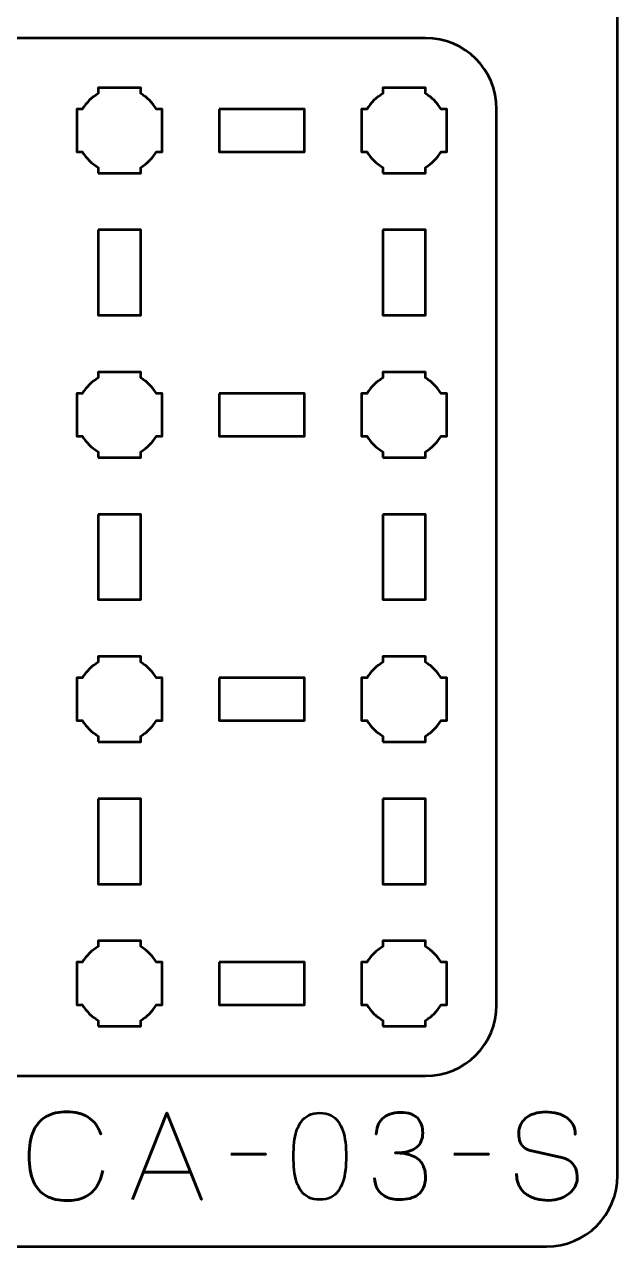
# Model space of a CAD drawing. Header units: centimetres. Extents: x -21 to 0, y -29.7 to 0.
# Drawn here: x -4.17 to 0, y -29.7 to -21.1 of the extents above; entities that cross this region are included whole.
import ezdxf

# ---------------------------------------------------------------- set-up
doc = ezdxf.new("R2010")
doc.units = ezdxf.units.CM
doc.header["$MEASUREMENT"] = 0
doc.layers.add('Layer 1', color=7, linetype='Continuous')

msp = doc.modelspace()

# ---------------------------------------------------------------- linework, layer by layer
at = {"layer": 'Layer 1', "color": 22, "lineweight": 53}
msp.add_open_spline([(-21.00003, -29.19995), (-21.00003, -29.19995), (-21.00003, -0.49992), (-21.00003, -0.49992), (-21.00003, -0.49992), (-21.00003, -0.22295), (-20.77694, 0.00004), (-20.49994, 0.00004), (-20.49994, 0.00004), (-20.49994, 0.00004), (-0.50008, 0.00004), (-0.50008, 0.00004), (-0.50008, 0.00004), (-0.22294, 0.00004), (0.00002, -0.22295), (0.00002, -0.49992), (0.00002, -0.49992), (0.00002, -0.49992), (0.00002, -29.19995), (0.00002, -29.19995), (0.00002, -29.19995), (0.00002, -29.47695), (-0.22294, -29.70004), (-0.50008, -29.70004), (-0.50008, -29.70004), (-0.50008, -29.70004), (-20.49994, -29.70004), (-20.49994, -29.70004), (-20.49994, -29.70004), (-20.77694, -29.70004), (-21.00003, -29.47695), (-21.00003, -29.19995)], degree=3, knots=[0, 0, 0, 0, 0.125, 0.125, 0.125, 0.125, 0.25, 0.25, 0.25, 0.25, 0.375, 0.375, 0.375, 0.375, 0.5, 0.5, 0.5, 0.5, 0.625, 0.625, 0.625, 0.625, 0.75, 0.75, 0.75, 0.75, 0.875, 0.875, 0.875, 0.875, 1, 1, 1, 1], dxfattribs=at)
at = {"layer": 'Layer 1', "color": 114, "lineweight": 53}
msp.add_open_spline([(-9.64995, -21.19999), (-9.64995, -21.19999), (-1.35005, -21.19999), (-1.35005, -21.19999), (-1.35005, -21.19999), (-1.07305, -21.19999), (-0.84995, -21.42308), (-0.84995, -21.70008), (-0.84995, -21.70008), (-0.84995, -21.70008), (-0.84995, -28.00005), (-0.84995, -28.00005), (-0.84995, -28.00005), (-0.84995, -28.27702), (-1.07305, -28.50001), (-1.35005, -28.50001), (-1.35005, -28.50001), (-1.35005, -28.50001), (-9.64995, -28.50001), (-9.64995, -28.50001), (-9.64995, -28.50001), (-9.92695, -28.50001), (-10.15005, -28.27702), (-10.15005, -28.00005), (-10.15005, -28.00005), (-10.15005, -28.00005), (-10.15005, -21.70008), (-10.15005, -21.70008), (-10.15005, -21.70008), (-10.15005, -21.42308), (-9.92695, -21.19999), (-9.64995, -21.19999)], degree=3, knots=[0, 0, 0, 0, 0.125, 0.125, 0.125, 0.125, 0.25, 0.25, 0.25, 0.25, 0.375, 0.375, 0.375, 0.375, 0.5, 0.5, 0.5, 0.5, 0.625, 0.625, 0.625, 0.625, 0.75, 0.75, 0.75, 0.75, 0.875, 0.875, 0.875, 0.875, 1, 1, 1, 1], dxfattribs=at)
at = {"layer": 'Layer 1', "lineweight": 53}
for points, knots in [([(-3.64999, -22.15002), (-3.64999, -22.15002), (-3.64999, -22.10991), (-3.64999, -22.10991), (-3.64999, -22.10991), (-3.6956, -22.08359), (-3.73349, -22.04556), (-3.75981, -22.00009), (-3.75981, -22.00009), (-3.75981, -22.00009), (-3.80006, -22.00009), (-3.80006, -22.00009), (-3.80006, -22.00009), (-3.80006, -22.00009), (-3.80006, -21.85002), (-3.80006, -21.85002), (-3.80006, -21.85002), (-3.80006, -21.85002), (-3.80006, -21.70008), (-3.80006, -21.70008), (-3.80006, -21.70008), (-3.80006, -21.70008), (-3.75981, -21.70008), (-3.75981, -21.70008), (-3.75981, -21.70008), (-3.73349, -21.65447), (-3.6956, -21.61655), (-3.64999, -21.59023), (-3.64999, -21.59023), (-3.64999, -21.59023), (-3.64999, -21.55001), (-3.64999, -21.55001), (-3.64999, -21.55001), (-3.64999, -21.55001), (-3.50006, -21.55001), (-3.50006, -21.55001), (-3.50006, -21.55001), (-3.50006, -21.55001), (-3.34998, -21.55001), (-3.34998, -21.55001), (-3.34998, -21.55001), (-3.34998, -21.55001), (-3.34998, -21.59023), (-3.34998, -21.59023), (-3.34998, -21.59023), (-3.30451, -21.61655), (-3.26648, -21.65447), (-3.24016, -21.70008), (-3.24016, -21.70008), (-3.24016, -21.70008), (-3.20005, -21.70008), (-3.20005, -21.70008), (-3.20005, -21.70008), (-3.20005, -21.70008), (-3.20005, -21.85002), (-3.20005, -21.85002), (-3.20005, -21.85002), (-3.20005, -21.85002), (-3.20005, -22.00009), (-3.20005, -22.00009), (-3.20005, -22.00009), (-3.20005, -22.00009), (-3.24016, -22.00009), (-3.24016, -22.00009), (-3.24016, -22.00009), (-3.26648, -22.04556), (-3.30451, -22.08359), (-3.34998, -22.10991), (-3.34998, -22.10991), (-3.34998, -22.10991), (-3.34998, -22.15002), (-3.34998, -22.15002), (-3.34998, -22.15002), (-3.34998, -22.15002), (-3.50006, -22.15002), (-3.50006, -22.15002), (-3.50006, -22.15002), (-3.50006, -22.15002), (-3.64999, -22.15002), (-3.64999, -22.15002)], [0, 0, 0, 0, 0.05, 0.05, 0.05, 0.05, 0.1, 0.1, 0.1, 0.1, 0.15, 0.15, 0.15, 0.15, 0.2, 0.2, 0.2, 0.2, 0.25, 0.25, 0.25, 0.25, 0.3, 0.3, 0.3, 0.3, 0.35, 0.35, 0.35, 0.35, 0.4, 0.4, 0.4, 0.4, 0.45, 0.45, 0.45, 0.45, 0.5, 0.5, 0.5, 0.5, 0.55, 0.55, 0.55, 0.55, 0.6, 0.6, 0.6, 0.6, 0.65, 0.65, 0.65, 0.65, 0.7, 0.7, 0.7, 0.7, 0.75, 0.75, 0.75, 0.75, 0.8, 0.8, 0.8, 0.8, 0.85, 0.85, 0.85, 0.85, 0.9, 0.9, 0.9, 0.9, 0.95, 0.95, 0.95, 0.95, 1, 1, 1, 1]), ([(-1.65005, -22.15002), (-1.65005, -22.15002), (-1.65005, -22.10991), (-1.65005, -22.10991), (-1.65005, -22.10991), (-1.69553, -22.08359), (-1.73356, -22.04556), (-1.75987, -22.00009), (-1.75987, -22.00009), (-1.75987, -22.00009), (-1.79998, -22.00009), (-1.79998, -22.00009), (-1.79998, -22.00009), (-1.79998, -22.00009), (-1.79998, -21.85002), (-1.79998, -21.85002), (-1.79998, -21.85002), (-1.79998, -21.85002), (-1.79998, -21.70008), (-1.79998, -21.70008), (-1.79998, -21.70008), (-1.79998, -21.70008), (-1.75987, -21.70008), (-1.75987, -21.70008), (-1.75987, -21.70008), (-1.73356, -21.65447), (-1.69553, -21.61655), (-1.65005, -21.59023), (-1.65005, -21.59023), (-1.65005, -21.59023), (-1.65005, -21.55001), (-1.65005, -21.55001), (-1.65005, -21.55001), (-1.65005, -21.55001), (-1.49998, -21.55001), (-1.49998, -21.55001), (-1.49998, -21.55001), (-1.49998, -21.55001), (-1.35005, -21.55001), (-1.35005, -21.55001), (-1.35005, -21.55001), (-1.35005, -21.55001), (-1.35005, -21.59023), (-1.35005, -21.59023), (-1.35005, -21.59023), (-1.30444, -21.61655), (-1.26655, -21.65447), (-1.24023, -21.70008), (-1.24023, -21.70008), (-1.24023, -21.70008), (-1.19998, -21.70008), (-1.19998, -21.70008), (-1.19998, -21.70008), (-1.19998, -21.70008), (-1.19998, -21.85002), (-1.19998, -21.85002), (-1.19998, -21.85002), (-1.19998, -21.85002), (-1.19998, -22.00009), (-1.19998, -22.00009), (-1.19998, -22.00009), (-1.19998, -22.00009), (-1.24023, -22.00009), (-1.24023, -22.00009), (-1.24023, -22.00009), (-1.26655, -22.04556), (-1.30444, -22.08359), (-1.35005, -22.10991), (-1.35005, -22.10991), (-1.35005, -22.10991), (-1.35005, -22.15002), (-1.35005, -22.15002), (-1.35005, -22.15002), (-1.35005, -22.15002), (-1.49998, -22.15002), (-1.49998, -22.15002), (-1.49998, -22.15002), (-1.49998, -22.15002), (-1.65005, -22.15002), (-1.65005, -22.15002)], [0, 0, 0, 0, 0.05, 0.05, 0.05, 0.05, 0.1, 0.1, 0.1, 0.1, 0.15, 0.15, 0.15, 0.15, 0.2, 0.2, 0.2, 0.2, 0.25, 0.25, 0.25, 0.25, 0.3, 0.3, 0.3, 0.3, 0.35, 0.35, 0.35, 0.35, 0.4, 0.4, 0.4, 0.4, 0.45, 0.45, 0.45, 0.45, 0.5, 0.5, 0.5, 0.5, 0.55, 0.55, 0.55, 0.55, 0.6, 0.6, 0.6, 0.6, 0.65, 0.65, 0.65, 0.65, 0.7, 0.7, 0.7, 0.7, 0.75, 0.75, 0.75, 0.75, 0.8, 0.8, 0.8, 0.8, 0.85, 0.85, 0.85, 0.85, 0.9, 0.9, 0.9, 0.9, 0.95, 0.95, 0.95, 0.95, 1, 1, 1, 1]), ([(-2.8, -21.70008), (-2.8, -21.70008), (-2.2, -21.70008), (-2.2, -21.70008), (-2.2, -21.70008), (-2.2, -21.70008), (-2.2, -22.00009), (-2.2, -22.00009), (-2.2, -22.00009), (-2.2, -22.00009), (-2.8, -22.00009), (-2.8, -22.00009), (-2.8, -22.00009), (-2.8, -22.00009), (-2.8, -21.70008), (-2.8, -21.70008)], [0, 0, 0, 0, 0.25, 0.25, 0.25, 0.25, 0.5, 0.5, 0.5, 0.5, 0.75, 0.75, 0.75, 0.75, 1, 1, 1, 1]), ([(-3.64999, -22.55003), (-3.64999, -22.55003), (-3.34998, -22.55003), (-3.34998, -22.55003), (-3.34998, -22.55003), (-3.34998, -22.55003), (-3.34998, -23.15004), (-3.34998, -23.15004), (-3.34998, -23.15004), (-3.34998, -23.15004), (-3.64999, -23.15004), (-3.64999, -23.15004), (-3.64999, -23.15004), (-3.64999, -23.15004), (-3.64999, -22.55003), (-3.64999, -22.55003)], [0, 0, 0, 0, 0.25, 0.25, 0.25, 0.25, 0.5, 0.5, 0.5, 0.5, 0.75, 0.75, 0.75, 0.75, 1, 1, 1, 1]), ([(-1.65005, -22.55003), (-1.65005, -22.55003), (-1.35005, -22.55003), (-1.35005, -22.55003), (-1.35005, -22.55003), (-1.35005, -22.55003), (-1.35005, -23.15004), (-1.35005, -23.15004), (-1.35005, -23.15004), (-1.35005, -23.15004), (-1.65005, -23.15004), (-1.65005, -23.15004), (-1.65005, -23.15004), (-1.65005, -23.15004), (-1.65005, -22.55003), (-1.65005, -22.55003)], [0, 0, 0, 0, 0.25, 0.25, 0.25, 0.25, 0.5, 0.5, 0.5, 0.5, 0.75, 0.75, 0.75, 0.75, 1, 1, 1, 1]), ([(-3.64999, -24.15009), (-3.64999, -24.15009), (-3.64999, -24.10984), (-3.64999, -24.10984), (-3.64999, -24.10984), (-3.6956, -24.08352), (-3.73349, -24.04549), (-3.75981, -24.00002), (-3.75981, -24.00002), (-3.75981, -24.00002), (-3.80006, -24.00002), (-3.80006, -24.00002), (-3.80006, -24.00002), (-3.80006, -24.00002), (-3.80006, -23.85009), (-3.80006, -23.85009), (-3.80006, -23.85009), (-3.80006, -23.85009), (-3.80006, -23.70002), (-3.80006, -23.70002), (-3.80006, -23.70002), (-3.80006, -23.70002), (-3.75981, -23.70002), (-3.75981, -23.70002), (-3.75981, -23.70002), (-3.73349, -23.65454), (-3.6956, -23.61651), (-3.64999, -23.5902), (-3.64999, -23.5902), (-3.64999, -23.5902), (-3.64999, -23.55009), (-3.64999, -23.55009), (-3.64999, -23.55009), (-3.64999, -23.55009), (-3.50006, -23.55009), (-3.50006, -23.55009), (-3.50006, -23.55009), (-3.50006, -23.55009), (-3.34998, -23.55009), (-3.34998, -23.55009), (-3.34998, -23.55009), (-3.34998, -23.55009), (-3.34998, -23.5902), (-3.34998, -23.5902), (-3.34998, -23.5902), (-3.30451, -23.61651), (-3.26648, -23.65454), (-3.24016, -23.70002), (-3.24016, -23.70002), (-3.24016, -23.70002), (-3.20005, -23.70002), (-3.20005, -23.70002), (-3.20005, -23.70002), (-3.20005, -23.70002), (-3.20005, -23.85009), (-3.20005, -23.85009), (-3.20005, -23.85009), (-3.20005, -23.85009), (-3.20005, -24.00002), (-3.20005, -24.00002), (-3.20005, -24.00002), (-3.20005, -24.00002), (-3.24016, -24.00002), (-3.24016, -24.00002), (-3.24016, -24.00002), (-3.26648, -24.04549), (-3.30451, -24.08352), (-3.34998, -24.10984), (-3.34998, -24.10984), (-3.34998, -24.10984), (-3.34998, -24.15009), (-3.34998, -24.15009), (-3.34998, -24.15009), (-3.34998, -24.15009), (-3.50006, -24.15009), (-3.50006, -24.15009), (-3.50006, -24.15009), (-3.50006, -24.15009), (-3.64999, -24.15009), (-3.64999, -24.15009)], [0, 0, 0, 0, 0.05, 0.05, 0.05, 0.05, 0.1, 0.1, 0.1, 0.1, 0.15, 0.15, 0.15, 0.15, 0.2, 0.2, 0.2, 0.2, 0.25, 0.25, 0.25, 0.25, 0.3, 0.3, 0.3, 0.3, 0.35, 0.35, 0.35, 0.35, 0.4, 0.4, 0.4, 0.4, 0.45, 0.45, 0.45, 0.45, 0.5, 0.5, 0.5, 0.5, 0.55, 0.55, 0.55, 0.55, 0.6, 0.6, 0.6, 0.6, 0.65, 0.65, 0.65, 0.65, 0.7, 0.7, 0.7, 0.7, 0.75, 0.75, 0.75, 0.75, 0.8, 0.8, 0.8, 0.8, 0.85, 0.85, 0.85, 0.85, 0.9, 0.9, 0.9, 0.9, 0.95, 0.95, 0.95, 0.95, 1, 1, 1, 1]), ([(-1.65005, -24.15009), (-1.65005, -24.15009), (-1.65005, -24.10984), (-1.65005, -24.10984), (-1.65005, -24.10984), (-1.69553, -24.08352), (-1.73356, -24.04549), (-1.75987, -24.00002), (-1.75987, -24.00002), (-1.75987, -24.00002), (-1.79998, -24.00002), (-1.79998, -24.00002), (-1.79998, -24.00002), (-1.79998, -24.00002), (-1.79998, -23.85009), (-1.79998, -23.85009), (-1.79998, -23.85009), (-1.79998, -23.85009), (-1.79998, -23.70002), (-1.79998, -23.70002), (-1.79998, -23.70002), (-1.79998, -23.70002), (-1.75987, -23.70002), (-1.75987, -23.70002), (-1.75987, -23.70002), (-1.73356, -23.65454), (-1.69553, -23.61651), (-1.65005, -23.5902), (-1.65005, -23.5902), (-1.65005, -23.5902), (-1.65005, -23.55009), (-1.65005, -23.55009), (-1.65005, -23.55009), (-1.65005, -23.55009), (-1.49998, -23.55009), (-1.49998, -23.55009), (-1.49998, -23.55009), (-1.49998, -23.55009), (-1.35005, -23.55009), (-1.35005, -23.55009), (-1.35005, -23.55009), (-1.35005, -23.55009), (-1.35005, -23.5902), (-1.35005, -23.5902), (-1.35005, -23.5902), (-1.30444, -23.61651), (-1.26655, -23.65454), (-1.24023, -23.70002), (-1.24023, -23.70002), (-1.24023, -23.70002), (-1.19998, -23.70002), (-1.19998, -23.70002), (-1.19998, -23.70002), (-1.19998, -23.70002), (-1.19998, -23.85009), (-1.19998, -23.85009), (-1.19998, -23.85009), (-1.19998, -23.85009), (-1.19998, -24.00002), (-1.19998, -24.00002), (-1.19998, -24.00002), (-1.19998, -24.00002), (-1.24023, -24.00002), (-1.24023, -24.00002), (-1.24023, -24.00002), (-1.26655, -24.04549), (-1.30444, -24.08352), (-1.35005, -24.10984), (-1.35005, -24.10984), (-1.35005, -24.10984), (-1.35005, -24.15009), (-1.35005, -24.15009), (-1.35005, -24.15009), (-1.35005, -24.15009), (-1.49998, -24.15009), (-1.49998, -24.15009), (-1.49998, -24.15009), (-1.49998, -24.15009), (-1.65005, -24.15009), (-1.65005, -24.15009)], [0, 0, 0, 0, 0.05, 0.05, 0.05, 0.05, 0.1, 0.1, 0.1, 0.1, 0.15, 0.15, 0.15, 0.15, 0.2, 0.2, 0.2, 0.2, 0.25, 0.25, 0.25, 0.25, 0.3, 0.3, 0.3, 0.3, 0.35, 0.35, 0.35, 0.35, 0.4, 0.4, 0.4, 0.4, 0.45, 0.45, 0.45, 0.45, 0.5, 0.5, 0.5, 0.5, 0.55, 0.55, 0.55, 0.55, 0.6, 0.6, 0.6, 0.6, 0.65, 0.65, 0.65, 0.65, 0.7, 0.7, 0.7, 0.7, 0.75, 0.75, 0.75, 0.75, 0.8, 0.8, 0.8, 0.8, 0.85, 0.85, 0.85, 0.85, 0.9, 0.9, 0.9, 0.9, 0.95, 0.95, 0.95, 0.95, 1, 1, 1, 1]), ([(-2.8, -23.70002), (-2.8, -23.70002), (-2.2, -23.70002), (-2.2, -23.70002), (-2.2, -23.70002), (-2.2, -23.70002), (-2.2, -24.00002), (-2.2, -24.00002), (-2.2, -24.00002), (-2.2, -24.00002), (-2.8, -24.00002), (-2.8, -24.00002), (-2.8, -24.00002), (-2.8, -24.00002), (-2.8, -23.70002), (-2.8, -23.70002)], [0, 0, 0, 0, 0.25, 0.25, 0.25, 0.25, 0.5, 0.5, 0.5, 0.5, 0.75, 0.75, 0.75, 0.75, 1, 1, 1, 1]), ([(-3.64999, -24.55), (-3.64999, -24.55), (-3.34998, -24.55), (-3.34998, -24.55), (-3.34998, -24.55), (-3.34998, -24.55), (-3.34998, -25.14999), (-3.34998, -25.14999), (-3.34998, -25.14999), (-3.34998, -25.14999), (-3.64999, -25.14999), (-3.64999, -25.14999), (-3.64999, -25.14999), (-3.64999, -25.14999), (-3.64999, -24.55), (-3.64999, -24.55)], [0, 0, 0, 0, 0.25, 0.25, 0.25, 0.25, 0.5, 0.5, 0.5, 0.5, 0.75, 0.75, 0.75, 0.75, 1, 1, 1, 1]), ([(-1.65005, -24.55), (-1.65005, -24.55), (-1.35005, -24.55), (-1.35005, -24.55), (-1.35005, -24.55), (-1.35005, -24.55), (-1.35005, -25.14999), (-1.35005, -25.14999), (-1.35005, -25.14999), (-1.35005, -25.14999), (-1.65005, -25.14999), (-1.65005, -25.14999), (-1.65005, -25.14999), (-1.65005, -25.14999), (-1.65005, -24.55), (-1.65005, -24.55)], [0, 0, 0, 0, 0.25, 0.25, 0.25, 0.25, 0.5, 0.5, 0.5, 0.5, 0.75, 0.75, 0.75, 0.75, 1, 1, 1, 1]), ([(-3.64999, -26.15001), (-3.64999, -26.15001), (-3.64999, -26.10994), (-3.64999, -26.10994), (-3.64999, -26.10994), (-3.6956, -26.08348), (-3.73349, -26.04556), (-3.75981, -25.99994), (-3.75981, -25.99994), (-3.75981, -25.99994), (-3.80006, -25.99994), (-3.80006, -25.99994), (-3.80006, -25.99994), (-3.80006, -25.99994), (-3.80006, -25.85001), (-3.80006, -25.85001), (-3.80006, -25.85001), (-3.80006, -25.85001), (-3.80006, -25.69994), (-3.80006, -25.69994), (-3.80006, -25.69994), (-3.80006, -25.69994), (-3.75981, -25.69994), (-3.75981, -25.69994), (-3.75981, -25.69994), (-3.73349, -25.65447), (-3.6956, -25.61644), (-3.64999, -25.59012), (-3.64999, -25.59012), (-3.64999, -25.59012), (-3.64999, -25.55001), (-3.64999, -25.55001), (-3.64999, -25.55001), (-3.64999, -25.55001), (-3.50006, -25.55001), (-3.50006, -25.55001), (-3.50006, -25.55001), (-3.50006, -25.55001), (-3.34998, -25.55001), (-3.34998, -25.55001), (-3.34998, -25.55001), (-3.34998, -25.55001), (-3.34998, -25.59012), (-3.34998, -25.59012), (-3.34998, -25.59012), (-3.30451, -25.61644), (-3.26648, -25.65447), (-3.24016, -25.69994), (-3.24016, -25.69994), (-3.24016, -25.69994), (-3.20005, -25.69994), (-3.20005, -25.69994), (-3.20005, -25.69994), (-3.20005, -25.69994), (-3.20005, -25.85001), (-3.20005, -25.85001), (-3.20005, -25.85001), (-3.20005, -25.85001), (-3.20005, -25.99994), (-3.20005, -25.99994), (-3.20005, -25.99994), (-3.20005, -25.99994), (-3.24016, -25.99994), (-3.24016, -25.99994), (-3.24016, -25.99994), (-3.26648, -26.04556), (-3.30451, -26.08348), (-3.34998, -26.10994), (-3.34998, -26.10994), (-3.34998, -26.10994), (-3.34998, -26.15001), (-3.34998, -26.15001), (-3.34998, -26.15001), (-3.34998, -26.15001), (-3.50006, -26.15001), (-3.50006, -26.15001), (-3.50006, -26.15001), (-3.50006, -26.15001), (-3.64999, -26.15001), (-3.64999, -26.15001)], [0, 0, 0, 0, 0.05, 0.05, 0.05, 0.05, 0.1, 0.1, 0.1, 0.1, 0.15, 0.15, 0.15, 0.15, 0.2, 0.2, 0.2, 0.2, 0.25, 0.25, 0.25, 0.25, 0.3, 0.3, 0.3, 0.3, 0.35, 0.35, 0.35, 0.35, 0.4, 0.4, 0.4, 0.4, 0.45, 0.45, 0.45, 0.45, 0.5, 0.5, 0.5, 0.5, 0.55, 0.55, 0.55, 0.55, 0.6, 0.6, 0.6, 0.6, 0.65, 0.65, 0.65, 0.65, 0.7, 0.7, 0.7, 0.7, 0.75, 0.75, 0.75, 0.75, 0.8, 0.8, 0.8, 0.8, 0.85, 0.85, 0.85, 0.85, 0.9, 0.9, 0.9, 0.9, 0.95, 0.95, 0.95, 0.95, 1, 1, 1, 1]), ([(-1.65005, -26.15001), (-1.65005, -26.15001), (-1.65005, -26.10994), (-1.65005, -26.10994), (-1.65005, -26.10994), (-1.69553, -26.08348), (-1.73356, -26.04556), (-1.75987, -25.99994), (-1.75987, -25.99994), (-1.75987, -25.99994), (-1.79998, -25.99994), (-1.79998, -25.99994), (-1.79998, -25.99994), (-1.79998, -25.99994), (-1.79998, -25.85001), (-1.79998, -25.85001), (-1.79998, -25.85001), (-1.79998, -25.85001), (-1.79998, -25.69994), (-1.79998, -25.69994), (-1.79998, -25.69994), (-1.79998, -25.69994), (-1.75987, -25.69994), (-1.75987, -25.69994), (-1.75987, -25.69994), (-1.73356, -25.65447), (-1.69553, -25.61644), (-1.65005, -25.59012), (-1.65005, -25.59012), (-1.65005, -25.59012), (-1.65005, -25.55001), (-1.65005, -25.55001), (-1.65005, -25.55001), (-1.65005, -25.55001), (-1.49998, -25.55001), (-1.49998, -25.55001), (-1.49998, -25.55001), (-1.49998, -25.55001), (-1.35005, -25.55001), (-1.35005, -25.55001), (-1.35005, -25.55001), (-1.35005, -25.55001), (-1.35005, -25.59012), (-1.35005, -25.59012), (-1.35005, -25.59012), (-1.30444, -25.61644), (-1.26655, -25.65447), (-1.24023, -25.69994), (-1.24023, -25.69994), (-1.24023, -25.69994), (-1.19998, -25.69994), (-1.19998, -25.69994), (-1.19998, -25.69994), (-1.19998, -25.69994), (-1.19998, -25.85001), (-1.19998, -25.85001), (-1.19998, -25.85001), (-1.19998, -25.85001), (-1.19998, -25.99994), (-1.19998, -25.99994), (-1.19998, -25.99994), (-1.19998, -25.99994), (-1.24023, -25.99994), (-1.24023, -25.99994), (-1.24023, -25.99994), (-1.26655, -26.04556), (-1.30444, -26.08348), (-1.35005, -26.10994), (-1.35005, -26.10994), (-1.35005, -26.10994), (-1.35005, -26.15001), (-1.35005, -26.15001), (-1.35005, -26.15001), (-1.35005, -26.15001), (-1.49998, -26.15001), (-1.49998, -26.15001), (-1.49998, -26.15001), (-1.49998, -26.15001), (-1.65005, -26.15001), (-1.65005, -26.15001)], [0, 0, 0, 0, 0.05, 0.05, 0.05, 0.05, 0.1, 0.1, 0.1, 0.1, 0.15, 0.15, 0.15, 0.15, 0.2, 0.2, 0.2, 0.2, 0.25, 0.25, 0.25, 0.25, 0.3, 0.3, 0.3, 0.3, 0.35, 0.35, 0.35, 0.35, 0.4, 0.4, 0.4, 0.4, 0.45, 0.45, 0.45, 0.45, 0.5, 0.5, 0.5, 0.5, 0.55, 0.55, 0.55, 0.55, 0.6, 0.6, 0.6, 0.6, 0.65, 0.65, 0.65, 0.65, 0.7, 0.7, 0.7, 0.7, 0.75, 0.75, 0.75, 0.75, 0.8, 0.8, 0.8, 0.8, 0.85, 0.85, 0.85, 0.85, 0.9, 0.9, 0.9, 0.9, 0.95, 0.95, 0.95, 0.95, 1, 1, 1, 1]), ([(-2.8, -25.69994), (-2.8, -25.69994), (-2.2, -25.69994), (-2.2, -25.69994), (-2.2, -25.69994), (-2.2, -25.69994), (-2.2, -25.99994), (-2.2, -25.99994), (-2.2, -25.99994), (-2.2, -25.99994), (-2.8, -25.99994), (-2.8, -25.99994), (-2.8, -25.99994), (-2.8, -25.99994), (-2.8, -25.69994), (-2.8, -25.69994)], [0, 0, 0, 0, 0.25, 0.25, 0.25, 0.25, 0.5, 0.5, 0.5, 0.5, 0.75, 0.75, 0.75, 0.75, 1, 1, 1, 1]), ([(-3.64999, -26.55006), (-3.64999, -26.55006), (-3.34998, -26.55006), (-3.34998, -26.55006), (-3.34998, -26.55006), (-3.34998, -26.55006), (-3.34998, -27.15007), (-3.34998, -27.15007), (-3.34998, -27.15007), (-3.34998, -27.15007), (-3.64999, -27.15007), (-3.64999, -27.15007), (-3.64999, -27.15007), (-3.64999, -27.15007), (-3.64999, -26.55006), (-3.64999, -26.55006)], [0, 0, 0, 0, 0.25, 0.25, 0.25, 0.25, 0.5, 0.5, 0.5, 0.5, 0.75, 0.75, 0.75, 0.75, 1, 1, 1, 1]), ([(-1.65005, -26.55006), (-1.65005, -26.55006), (-1.35005, -26.55006), (-1.35005, -26.55006), (-1.35005, -26.55006), (-1.35005, -26.55006), (-1.35005, -27.15007), (-1.35005, -27.15007), (-1.35005, -27.15007), (-1.35005, -27.15007), (-1.65005, -27.15007), (-1.65005, -27.15007), (-1.65005, -27.15007), (-1.65005, -27.15007), (-1.65005, -26.55006), (-1.65005, -26.55006)], [0, 0, 0, 0, 0.25, 0.25, 0.25, 0.25, 0.5, 0.5, 0.5, 0.5, 0.75, 0.75, 0.75, 0.75, 1, 1, 1, 1]), ([(-3.64999, -28.14998), (-3.64999, -28.14998), (-3.64999, -28.10987), (-3.64999, -28.10987), (-3.64999, -28.10987), (-3.6956, -28.08355), (-3.73349, -28.04552), (-3.75981, -28.00005), (-3.75981, -28.00005), (-3.75981, -28.00005), (-3.80006, -28.00005), (-3.80006, -28.00005), (-3.80006, -28.00005), (-3.80006, -28.00005), (-3.80006, -27.84998), (-3.80006, -27.84998), (-3.80006, -27.84998), (-3.80006, -27.84998), (-3.80006, -27.70005), (-3.80006, -27.70005), (-3.80006, -27.70005), (-3.80006, -27.70005), (-3.75981, -27.70005), (-3.75981, -27.70005), (-3.75981, -27.70005), (-3.73349, -27.65443), (-3.6956, -27.61655), (-3.64999, -27.59023), (-3.64999, -27.59023), (-3.64999, -27.59023), (-3.64999, -27.54998), (-3.64999, -27.54998), (-3.64999, -27.54998), (-3.64999, -27.54998), (-3.50006, -27.54998), (-3.50006, -27.54998), (-3.50006, -27.54998), (-3.50006, -27.54998), (-3.34998, -27.54998), (-3.34998, -27.54998), (-3.34998, -27.54998), (-3.34998, -27.54998), (-3.34998, -27.59023), (-3.34998, -27.59023), (-3.34998, -27.59023), (-3.30451, -27.61655), (-3.26648, -27.65443), (-3.24016, -27.70005), (-3.24016, -27.70005), (-3.24016, -27.70005), (-3.20005, -27.70005), (-3.20005, -27.70005), (-3.20005, -27.70005), (-3.20005, -27.70005), (-3.20005, -27.84998), (-3.20005, -27.84998), (-3.20005, -27.84998), (-3.20005, -27.84998), (-3.20005, -28.00005), (-3.20005, -28.00005), (-3.20005, -28.00005), (-3.20005, -28.00005), (-3.24016, -28.00005), (-3.24016, -28.00005), (-3.24016, -28.00005), (-3.26648, -28.04552), (-3.30451, -28.08355), (-3.34998, -28.10987), (-3.34998, -28.10987), (-3.34998, -28.10987), (-3.34998, -28.14998), (-3.34998, -28.14998), (-3.34998, -28.14998), (-3.34998, -28.14998), (-3.50006, -28.14998), (-3.50006, -28.14998), (-3.50006, -28.14998), (-3.50006, -28.14998), (-3.64999, -28.14998), (-3.64999, -28.14998)], [0, 0, 0, 0, 0.05, 0.05, 0.05, 0.05, 0.1, 0.1, 0.1, 0.1, 0.15, 0.15, 0.15, 0.15, 0.2, 0.2, 0.2, 0.2, 0.25, 0.25, 0.25, 0.25, 0.3, 0.3, 0.3, 0.3, 0.35, 0.35, 0.35, 0.35, 0.4, 0.4, 0.4, 0.4, 0.45, 0.45, 0.45, 0.45, 0.5, 0.5, 0.5, 0.5, 0.55, 0.55, 0.55, 0.55, 0.6, 0.6, 0.6, 0.6, 0.65, 0.65, 0.65, 0.65, 0.7, 0.7, 0.7, 0.7, 0.75, 0.75, 0.75, 0.75, 0.8, 0.8, 0.8, 0.8, 0.85, 0.85, 0.85, 0.85, 0.9, 0.9, 0.9, 0.9, 0.95, 0.95, 0.95, 0.95, 1, 1, 1, 1]), ([(-1.65005, -28.14998), (-1.65005, -28.14998), (-1.65005, -28.10987), (-1.65005, -28.10987), (-1.65005, -28.10987), (-1.69553, -28.08355), (-1.73356, -28.04552), (-1.75987, -28.00005), (-1.75987, -28.00005), (-1.75987, -28.00005), (-1.79998, -28.00005), (-1.79998, -28.00005), (-1.79998, -28.00005), (-1.79998, -28.00005), (-1.79998, -27.84998), (-1.79998, -27.84998), (-1.79998, -27.84998), (-1.79998, -27.84998), (-1.79998, -27.70005), (-1.79998, -27.70005), (-1.79998, -27.70005), (-1.79998, -27.70005), (-1.75987, -27.70005), (-1.75987, -27.70005), (-1.75987, -27.70005), (-1.73356, -27.65443), (-1.69553, -27.61655), (-1.65005, -27.59023), (-1.65005, -27.59023), (-1.65005, -27.59023), (-1.65005, -27.54998), (-1.65005, -27.54998), (-1.65005, -27.54998), (-1.65005, -27.54998), (-1.49998, -27.54998), (-1.49998, -27.54998), (-1.49998, -27.54998), (-1.49998, -27.54998), (-1.35005, -27.54998), (-1.35005, -27.54998), (-1.35005, -27.54998), (-1.35005, -27.54998), (-1.35005, -27.59023), (-1.35005, -27.59023), (-1.35005, -27.59023), (-1.30444, -27.61655), (-1.26655, -27.65443), (-1.24023, -27.70005), (-1.24023, -27.70005), (-1.24023, -27.70005), (-1.19998, -27.70005), (-1.19998, -27.70005), (-1.19998, -27.70005), (-1.19998, -27.70005), (-1.19998, -27.84998), (-1.19998, -27.84998), (-1.19998, -27.84998), (-1.19998, -27.84998), (-1.19998, -28.00005), (-1.19998, -28.00005), (-1.19998, -28.00005), (-1.19998, -28.00005), (-1.24023, -28.00005), (-1.24023, -28.00005), (-1.24023, -28.00005), (-1.26655, -28.04552), (-1.30444, -28.08355), (-1.35005, -28.10987), (-1.35005, -28.10987), (-1.35005, -28.10987), (-1.35005, -28.14998), (-1.35005, -28.14998), (-1.35005, -28.14998), (-1.35005, -28.14998), (-1.49998, -28.14998), (-1.49998, -28.14998), (-1.49998, -28.14998), (-1.49998, -28.14998), (-1.65005, -28.14998), (-1.65005, -28.14998)], [0, 0, 0, 0, 0.05, 0.05, 0.05, 0.05, 0.1, 0.1, 0.1, 0.1, 0.15, 0.15, 0.15, 0.15, 0.2, 0.2, 0.2, 0.2, 0.25, 0.25, 0.25, 0.25, 0.3, 0.3, 0.3, 0.3, 0.35, 0.35, 0.35, 0.35, 0.4, 0.4, 0.4, 0.4, 0.45, 0.45, 0.45, 0.45, 0.5, 0.5, 0.5, 0.5, 0.55, 0.55, 0.55, 0.55, 0.6, 0.6, 0.6, 0.6, 0.65, 0.65, 0.65, 0.65, 0.7, 0.7, 0.7, 0.7, 0.75, 0.75, 0.75, 0.75, 0.8, 0.8, 0.8, 0.8, 0.85, 0.85, 0.85, 0.85, 0.9, 0.9, 0.9, 0.9, 0.95, 0.95, 0.95, 0.95, 1, 1, 1, 1]), ([(-2.8, -27.70005), (-2.8, -27.70005), (-2.2, -27.70005), (-2.2, -27.70005), (-2.2, -27.70005), (-2.2, -27.70005), (-2.2, -28.00005), (-2.2, -28.00005), (-2.2, -28.00005), (-2.2, -28.00005), (-2.8, -28.00005), (-2.8, -28.00005), (-2.8, -28.00005), (-2.8, -28.00005), (-2.8, -27.70005), (-2.8, -27.70005)], [0, 0, 0, 0, 0.25, 0.25, 0.25, 0.25, 0.5, 0.5, 0.5, 0.5, 0.75, 0.75, 0.75, 0.75, 1, 1, 1, 1])]:
    msp.add_open_spline(points, degree=3, knots=knots, dxfattribs=at)
at = {"layer": 'Layer 1', "color": 30, "lineweight": 53}
for points, knots in [([(-3.61709, -29.16503), (-3.62612, -29.21343), (-3.64192, -29.25336), (-3.66408, -29.28469), (-3.66408, -29.28469), (-3.68637, -29.31587), (-3.71488, -29.33902), (-3.74959, -29.35412), (-3.74959, -29.35412), (-3.78416, -29.36921), (-3.8248, -29.37683), (-3.87109, -29.37669), (-3.87109, -29.37669), (-3.92739, -29.37683), (-3.97523, -29.36597), (-4.01446, -29.34381), (-4.01446, -29.34381), (-4.05369, -29.3218), (-4.0836, -29.28779), (-4.10421, -29.24165), (-4.10421, -29.24165), (-4.12481, -29.19551), (-4.13511, -29.13638), (-4.13525, -29.06427), (-4.13525, -29.06427), (-4.13511, -28.99245), (-4.12481, -28.93346), (-4.10421, -28.88732), (-4.10421, -28.88732), (-4.0836, -28.84117), (-4.05369, -28.80703), (-4.01446, -28.78487), (-4.01446, -28.78487), (-3.97523, -28.76272), (-3.92739, -28.75171), (-3.87109, -28.75185), (-3.87109, -28.75185), (-3.81083, -28.75171), (-3.76032, -28.76455), (-3.71968, -28.79037), (-3.71968, -28.79037), (-3.67918, -28.8162), (-3.6494, -28.85613), (-3.63063, -28.91018), (-3.63063, -28.91018), (-3.6494, -28.85613), (-3.67918, -28.8162), (-3.71968, -28.79037), (-3.71968, -28.79037), (-3.76032, -28.76455), (-3.81083, -28.75171), (-3.87109, -28.75185), (-3.87109, -28.75185), (-3.92739, -28.75171), (-3.97523, -28.76272), (-4.01446, -28.78487), (-4.01446, -28.78487), (-4.05369, -28.80703), (-4.0836, -28.84117), (-4.10421, -28.88732), (-4.10421, -28.88732), (-4.12481, -28.93346), (-4.13511, -28.99245), (-4.13525, -29.06427), (-4.13525, -29.06427), (-4.13511, -29.13638), (-4.12481, -29.19551), (-4.10421, -29.24165), (-4.10421, -29.24165), (-4.0836, -29.28779), (-4.05369, -29.3218), (-4.01446, -29.34381), (-4.01446, -29.34381), (-3.97523, -29.36597), (-3.92739, -29.37683), (-3.87109, -29.37669), (-3.87109, -29.37669), (-3.8248, -29.37683), (-3.78416, -29.36921), (-3.74959, -29.35412), (-3.74959, -29.35412), (-3.71488, -29.33902), (-3.68637, -29.31587), (-3.66408, -29.28469), (-3.66408, -29.28469), (-3.64192, -29.25336), (-3.62612, -29.21343), (-3.61709, -29.16503)], [0, 0, 0, 0, 0.0454545, 0.0454545, 0.0454545, 0.0454545, 0.0909091, 0.0909091, 0.0909091, 0.0909091, 0.1363636, 0.1363636, 0.1363636, 0.1363636, 0.1818182, 0.1818182, 0.1818182, 0.1818182, 0.2272727, 0.2272727, 0.2272727, 0.2272727, 0.2727273, 0.2727273, 0.2727273, 0.2727273, 0.3181818, 0.3181818, 0.3181818, 0.3181818, 0.3636364, 0.3636364, 0.3636364, 0.3636364, 0.4090909, 0.4090909, 0.4090909, 0.4090909, 0.4545455, 0.4545455, 0.4545455, 0.4545455, 0.5, 0.5, 0.5, 0.5, 0.5454545, 0.5454545, 0.5454545, 0.5454545, 0.5909091, 0.5909091, 0.5909091, 0.5909091, 0.6363636, 0.6363636, 0.6363636, 0.6363636, 0.6818182, 0.6818182, 0.6818182, 0.6818182, 0.7272727, 0.7272727, 0.7272727, 0.7272727, 0.7727273, 0.7727273, 0.7727273, 0.7727273, 0.8181818, 0.8181818, 0.8181818, 0.8181818, 0.8636364, 0.8636364, 0.8636364, 0.8636364, 0.9090909, 0.9090909, 0.9090909, 0.9090909, 0.9545455, 0.9545455, 0.9545455, 0.9545455, 1, 1, 1, 1]), ([(-3.40881, -29.36992), (-3.40881, -29.36992), (-3.16666, -28.75947), (-3.16666, -28.75947), (-3.16666, -28.75947), (-3.16666, -28.75947), (-2.92367, -29.36992), (-2.92367, -29.36992), (-2.92367, -29.36992), (-2.92367, -29.36992), (-3.16666, -28.75947), (-3.16666, -28.75947), (-3.16666, -28.75947), (-3.16666, -28.75947), (-3.40881, -29.36992), (-3.40881, -29.36992)], [0, 0, 0, 0, 0.25, 0.25, 0.25, 0.25, 0.5, 0.5, 0.5, 0.5, 0.75, 0.75, 0.75, 0.75, 1, 1, 1, 1]), ([(-2.09224, -29.36992), (-2.0626, -29.36978), (-2.03706, -29.36456), (-2.01575, -29.3544), (-2.01575, -29.3544), (-1.99459, -29.34424), (-1.97695, -29.3297), (-1.96284, -29.31122), (-1.96284, -29.31122), (-1.94887, -29.29259), (-1.93786, -29.27058), (-1.92967, -29.24518), (-1.92967, -29.24518), (-1.92163, -29.21978), (-1.91585, -29.19198), (-1.9126, -29.1615), (-1.9126, -29.1615), (-1.90921, -29.13102), (-1.90752, -29.09899), (-1.90766, -29.06512), (-1.90766, -29.06512), (-1.90752, -29.03139), (-1.90921, -28.99936), (-1.9126, -28.96902), (-1.9126, -28.96902), (-1.91585, -28.93868), (-1.92163, -28.91074), (-1.92967, -28.88534), (-1.92967, -28.88534), (-1.93786, -28.86008), (-1.94887, -28.83807), (-1.96284, -28.8193), (-1.96284, -28.8193), (-1.97695, -28.80068), (-1.99459, -28.78614), (-2.01575, -28.77598), (-2.01575, -28.77598), (-2.03706, -28.76568), (-2.0626, -28.76046), (-2.09224, -28.76032), (-2.09224, -28.76032), (-2.12187, -28.76046), (-2.14741, -28.76568), (-2.16872, -28.77598), (-2.16872, -28.77598), (-2.18988, -28.78614), (-2.20752, -28.80068), (-2.22163, -28.8193), (-2.22163, -28.8193), (-2.23561, -28.83807), (-2.24661, -28.86008), (-2.2548, -28.88534), (-2.2548, -28.88534), (-2.26284, -28.91074), (-2.26863, -28.93868), (-2.27187, -28.96902), (-2.27187, -28.96902), (-2.27526, -28.99936), (-2.27695, -29.03139), (-2.27681, -29.06512), (-2.27681, -29.06512), (-2.27695, -29.09899), (-2.27526, -29.13102), (-2.27187, -29.1615), (-2.27187, -29.1615), (-2.26863, -29.19198), (-2.26284, -29.21978), (-2.2548, -29.24518), (-2.2548, -29.24518), (-2.24661, -29.27058), (-2.23561, -29.29259), (-2.22163, -29.31122), (-2.22163, -29.31122), (-2.20752, -29.3297), (-2.18988, -29.34424), (-2.16872, -29.3544), (-2.16872, -29.3544), (-2.14741, -29.36456), (-2.12187, -29.36978), (-2.09224, -29.36992)], [0, 0, 0, 0, 0.05, 0.05, 0.05, 0.05, 0.1, 0.1, 0.1, 0.1, 0.15, 0.15, 0.15, 0.15, 0.2, 0.2, 0.2, 0.2, 0.25, 0.25, 0.25, 0.25, 0.3, 0.3, 0.3, 0.3, 0.35, 0.35, 0.35, 0.35, 0.4, 0.4, 0.4, 0.4, 0.45, 0.45, 0.45, 0.45, 0.5, 0.5, 0.5, 0.5, 0.55, 0.55, 0.55, 0.55, 0.6, 0.6, 0.6, 0.6, 0.65, 0.65, 0.65, 0.65, 0.7, 0.7, 0.7, 0.7, 0.75, 0.75, 0.75, 0.75, 0.8, 0.8, 0.8, 0.8, 0.85, 0.85, 0.85, 0.85, 0.9, 0.9, 0.9, 0.9, 0.95, 0.95, 0.95, 0.95, 1, 1, 1, 1]), ([(-2.09224, -29.36992), (-2.0626, -29.36978), (-2.03706, -29.36456), (-2.01575, -29.3544), (-2.01575, -29.3544), (-1.99459, -29.34424), (-1.97695, -29.3297), (-1.96284, -29.31122), (-1.96284, -29.31122), (-1.94887, -29.29259), (-1.93786, -29.27058), (-1.92967, -29.24518), (-1.92967, -29.24518), (-1.92163, -29.21978), (-1.91585, -29.19198), (-1.9126, -29.1615), (-1.9126, -29.1615), (-1.90921, -29.13102), (-1.90752, -29.09899), (-1.90766, -29.06512), (-1.90766, -29.06512), (-1.90752, -29.03139), (-1.90921, -28.99936), (-1.9126, -28.96902), (-1.9126, -28.96902), (-1.91585, -28.93868), (-1.92163, -28.91074), (-1.92967, -28.88534), (-1.92967, -28.88534), (-1.93786, -28.86008), (-1.94887, -28.83807), (-1.96284, -28.8193), (-1.96284, -28.8193), (-1.97695, -28.80068), (-1.99459, -28.78614), (-2.01575, -28.77598), (-2.01575, -28.77598), (-2.03706, -28.76568), (-2.0626, -28.76046), (-2.09224, -28.76032), (-2.09224, -28.76032), (-2.12187, -28.76046), (-2.14741, -28.76568), (-2.16872, -28.77598), (-2.16872, -28.77598), (-2.18988, -28.78614), (-2.20752, -28.80068), (-2.22163, -28.8193), (-2.22163, -28.8193), (-2.23561, -28.83807), (-2.24661, -28.86008), (-2.2548, -28.88534), (-2.2548, -28.88534), (-2.26284, -28.91074), (-2.26863, -28.93868), (-2.27187, -28.96902), (-2.27187, -28.96902), (-2.27526, -28.99936), (-2.27695, -29.03139), (-2.27681, -29.06512), (-2.27681, -29.06512), (-2.27695, -29.09899), (-2.27526, -29.13102), (-2.27187, -29.1615), (-2.27187, -29.1615), (-2.26863, -29.19198), (-2.26284, -29.21978), (-2.2548, -29.24518), (-2.2548, -29.24518), (-2.24661, -29.27058), (-2.23561, -29.29259), (-2.22163, -29.31122), (-2.22163, -29.31122), (-2.20752, -29.3297), (-2.18988, -29.34424), (-2.16872, -29.3544), (-2.16872, -29.3544), (-2.14741, -29.36456), (-2.12187, -29.36978), (-2.09224, -29.36992)], [0, 0, 0, 0, 0.05, 0.05, 0.05, 0.05, 0.1, 0.1, 0.1, 0.1, 0.15, 0.15, 0.15, 0.15, 0.2, 0.2, 0.2, 0.2, 0.25, 0.25, 0.25, 0.25, 0.3, 0.3, 0.3, 0.3, 0.35, 0.35, 0.35, 0.35, 0.4, 0.4, 0.4, 0.4, 0.45, 0.45, 0.45, 0.45, 0.5, 0.5, 0.5, 0.5, 0.55, 0.55, 0.55, 0.55, 0.6, 0.6, 0.6, 0.6, 0.65, 0.65, 0.65, 0.65, 0.7, 0.7, 0.7, 0.7, 0.75, 0.75, 0.75, 0.75, 0.8, 0.8, 0.8, 0.8, 0.85, 0.85, 0.85, 0.85, 0.9, 0.9, 0.9, 0.9, 0.95, 0.95, 0.95, 0.95, 1, 1, 1, 1]), ([(-1.707, -29.21667), (-1.70686, -29.24715), (-1.6998, -29.27368), (-1.68583, -29.29668), (-1.68583, -29.29668), (-1.67186, -29.31954), (-1.65197, -29.33746), (-1.626, -29.35031), (-1.626, -29.35031), (-1.60004, -29.36315), (-1.56885, -29.36964), (-1.53259, -29.36992), (-1.53259, -29.36992), (-1.50535, -29.36992), (-1.48066, -29.3671), (-1.45822, -29.36117), (-1.45822, -29.36117), (-1.43592, -29.35524), (-1.41673, -29.34607), (-1.40051, -29.33351), (-1.40051, -29.33351), (-1.38428, -29.32095), (-1.37186, -29.30473), (-1.36297, -29.28497), (-1.36297, -29.28497), (-1.35422, -29.26507), (-1.34985, -29.24123), (-1.3497, -29.21329), (-1.3497, -29.21329), (-1.34956, -29.17603), (-1.35718, -29.14456), (-1.37228, -29.11902), (-1.37228, -29.11902), (-1.38738, -29.09348), (-1.41081, -29.07429), (-1.44227, -29.06117), (-1.44227, -29.06117), (-1.47374, -29.04804), (-1.5141, -29.04141), (-1.56307, -29.04141), (-1.56307, -29.04141), (-1.52652, -29.04155), (-1.4959, -29.03817), (-1.47092, -29.03125), (-1.47092, -29.03125), (-1.44608, -29.02434), (-1.42619, -29.0146), (-1.41123, -29.0019), (-1.41123, -29.0019), (-1.39627, -28.98934), (-1.38541, -28.97438), (-1.37892, -28.95717), (-1.37892, -28.95717), (-1.37228, -28.94009), (-1.36904, -28.92133), (-1.36918, -28.90086), (-1.36918, -28.90086), (-1.36904, -28.8804), (-1.37186, -28.86149), (-1.3775, -28.844), (-1.3775, -28.844), (-1.38301, -28.8265), (-1.39204, -28.81112), (-1.40432, -28.79799), (-1.40432, -28.79799), (-1.41659, -28.78487), (-1.43282, -28.77457), (-1.45272, -28.76723), (-1.45272, -28.76723), (-1.47275, -28.75989), (-1.49717, -28.75623), (-1.52581, -28.75608), (-1.52581, -28.75608), (-1.55432, -28.75623), (-1.57929, -28.76046), (-1.60046, -28.76864), (-1.60046, -28.76864), (-1.62177, -28.77683), (-1.63927, -28.78798), (-1.65338, -28.80223), (-1.65338, -28.80223), (-1.66735, -28.81648), (-1.67779, -28.83271), (-1.6847, -28.85105), (-1.6847, -28.85105), (-1.69176, -28.8694), (-1.69515, -28.88887), (-1.69515, -28.90933), (-1.69515, -28.90933), (-1.69515, -28.88887), (-1.69176, -28.8694), (-1.6847, -28.85105), (-1.6847, -28.85105), (-1.67779, -28.83271), (-1.66735, -28.81648), (-1.65338, -28.80223), (-1.65338, -28.80223), (-1.63927, -28.78798), (-1.62177, -28.77683), (-1.60046, -28.76864), (-1.60046, -28.76864), (-1.57929, -28.76046), (-1.55432, -28.75623), (-1.52581, -28.75608), (-1.52581, -28.75608), (-1.49717, -28.75623), (-1.47275, -28.75989), (-1.45272, -28.76723), (-1.45272, -28.76723), (-1.43282, -28.77457), (-1.41659, -28.78487), (-1.40432, -28.79799), (-1.40432, -28.79799), (-1.39204, -28.81112), (-1.38301, -28.8265), (-1.3775, -28.844), (-1.3775, -28.844), (-1.37186, -28.86149), (-1.36904, -28.8804), (-1.36918, -28.90086), (-1.36918, -28.90086), (-1.36904, -28.92133), (-1.37228, -28.94009), (-1.37892, -28.95717), (-1.37892, -28.95717), (-1.38541, -28.97438), (-1.39627, -28.98934), (-1.41123, -29.0019), (-1.41123, -29.0019), (-1.42619, -29.0146), (-1.44608, -29.02434), (-1.47092, -29.03125), (-1.47092, -29.03125), (-1.4959, -29.03817), (-1.52652, -29.04155), (-1.56307, -29.04141), (-1.56307, -29.04141), (-1.5141, -29.04141), (-1.47374, -29.04804), (-1.44227, -29.06117), (-1.44227, -29.06117), (-1.41081, -29.07429), (-1.38738, -29.09348), (-1.37228, -29.11902), (-1.37228, -29.11902), (-1.35718, -29.14456), (-1.34956, -29.17603), (-1.3497, -29.21329), (-1.3497, -29.21329), (-1.34985, -29.24123), (-1.35422, -29.26507), (-1.36297, -29.28497), (-1.36297, -29.28497), (-1.37186, -29.30473), (-1.38428, -29.32095), (-1.40051, -29.33351), (-1.40051, -29.33351), (-1.41673, -29.34607), (-1.43592, -29.35524), (-1.45822, -29.36117), (-1.45822, -29.36117), (-1.48066, -29.3671), (-1.50535, -29.36992), (-1.53259, -29.36992), (-1.53259, -29.36992), (-1.56885, -29.36964), (-1.60004, -29.36315), (-1.626, -29.35031), (-1.626, -29.35031), (-1.65197, -29.33746), (-1.67186, -29.31954), (-1.68583, -29.29668), (-1.68583, -29.29668), (-1.6998, -29.27368), (-1.70686, -29.24715), (-1.707, -29.21667)], [0, 0, 0, 0, 0.0227273, 0.0227273, 0.0227273, 0.0227273, 0.0454545, 0.0454545, 0.0454545, 0.0454545, 0.0681818, 0.0681818, 0.0681818, 0.0681818, 0.0909091, 0.0909091, 0.0909091, 0.0909091, 0.1136364, 0.1136364, 0.1136364, 0.1136364, 0.1363636, 0.1363636, 0.1363636, 0.1363636, 0.1590909, 0.1590909, 0.1590909, 0.1590909, 0.1818182, 0.1818182, 0.1818182, 0.1818182, 0.2045455, 0.2045455, 0.2045455, 0.2045455, 0.2272727, 0.2272727, 0.2272727, 0.2272727, 0.25, 0.25, 0.25, 0.25, 0.2727273, 0.2727273, 0.2727273, 0.2727273, 0.2954545, 0.2954545, 0.2954545, 0.2954545, 0.3181818, 0.3181818, 0.3181818, 0.3181818, 0.3409091, 0.3409091, 0.3409091, 0.3409091, 0.3636364, 0.3636364, 0.3636364, 0.3636364, 0.3863636, 0.3863636, 0.3863636, 0.3863636, 0.4090909, 0.4090909, 0.4090909, 0.4090909, 0.4318182, 0.4318182, 0.4318182, 0.4318182, 0.4545455, 0.4545455, 0.4545455, 0.4545455, 0.4772727, 0.4772727, 0.4772727, 0.4772727, 0.5, 0.5, 0.5, 0.5, 0.5227273, 0.5227273, 0.5227273, 0.5227273, 0.5454545, 0.5454545, 0.5454545, 0.5454545, 0.5681818, 0.5681818, 0.5681818, 0.5681818, 0.5909091, 0.5909091, 0.5909091, 0.5909091, 0.6136364, 0.6136364, 0.6136364, 0.6136364, 0.6363636, 0.6363636, 0.6363636, 0.6363636, 0.6590909, 0.6590909, 0.6590909, 0.6590909, 0.6818182, 0.6818182, 0.6818182, 0.6818182, 0.7045455, 0.7045455, 0.7045455, 0.7045455, 0.7272727, 0.7272727, 0.7272727, 0.7272727, 0.75, 0.75, 0.75, 0.75, 0.7727273, 0.7727273, 0.7727273, 0.7727273, 0.7954545, 0.7954545, 0.7954545, 0.7954545, 0.8181818, 0.8181818, 0.8181818, 0.8181818, 0.8409091, 0.8409091, 0.8409091, 0.8409091, 0.8636364, 0.8636364, 0.8636364, 0.8636364, 0.8863636, 0.8863636, 0.8863636, 0.8863636, 0.9090909, 0.9090909, 0.9090909, 0.9090909, 0.9318182, 0.9318182, 0.9318182, 0.9318182, 0.9545455, 0.9545455, 0.9545455, 0.9545455, 0.9772727, 0.9772727, 0.9772727, 0.9772727, 1, 1, 1, 1]), ([(-0.70962, -29.18535), (-0.70934, -29.21907), (-0.70341, -29.248), (-0.69156, -29.27213), (-0.69156, -29.27213), (-0.67985, -29.29612), (-0.66348, -29.31573), (-0.64287, -29.33097), (-0.64287, -29.33097), (-0.62213, -29.34607), (-0.59828, -29.35722), (-0.57133, -29.36442), (-0.57133, -29.36442), (-0.54452, -29.37147), (-0.51573, -29.375), (-0.48525, -29.375), (-0.48525, -29.375), (-0.45449, -29.37486), (-0.42683, -29.37034), (-0.40214, -29.36174), (-0.40214, -29.36174), (-0.37758, -29.35313), (-0.35656, -29.34156), (-0.33892, -29.32702), (-0.33892, -29.32702), (-0.32142, -29.31249), (-0.30787, -29.29626), (-0.29828, -29.2782), (-0.29828, -29.2782), (-0.28868, -29.26014), (-0.2836, -29.24165), (-0.2829, -29.2226), (-0.2829, -29.2226), (-0.28205, -29.19762), (-0.28572, -29.17476), (-0.29376, -29.15416), (-0.29376, -29.15416), (-0.30181, -29.13356), (-0.31422, -29.11634), (-0.33102, -29.10223), (-0.33102, -29.10223), (-0.34767, -29.08812), (-0.36869, -29.07824), (-0.39381, -29.07274), (-0.39381, -29.07274), (-0.39381, -29.07274), (-0.60125, -29.02787), (-0.60125, -29.02787), (-0.60125, -29.02787), (-0.62072, -29.02377), (-0.63751, -29.01686), (-0.65134, -29.00726), (-0.65134, -29.00726), (-0.66517, -28.99753), (-0.67589, -28.98412), (-0.68323, -28.96691), (-0.68323, -28.96691), (-0.69057, -28.94983), (-0.69438, -28.9281), (-0.69438, -28.90171), (-0.69438, -28.90171), (-0.69438, -28.88167), (-0.69029, -28.86276), (-0.68196, -28.84498), (-0.68196, -28.84498), (-0.67378, -28.8272), (-0.66164, -28.81154), (-0.6457, -28.79771), (-0.6457, -28.79771), (-0.62975, -28.78402), (-0.60999, -28.7733), (-0.58657, -28.76554), (-0.58657, -28.76554), (-0.563, -28.75764), (-0.53605, -28.75369), (-0.50557, -28.75354), (-0.50557, -28.75354), (-0.47495, -28.75354), (-0.44687, -28.75707), (-0.42119, -28.76413), (-0.42119, -28.76413), (-0.39565, -28.77118), (-0.37349, -28.78134), (-0.35486, -28.79489), (-0.35486, -28.79489), (-0.33624, -28.80844), (-0.32184, -28.82509), (-0.31197, -28.84456), (-0.31197, -28.84456), (-0.30209, -28.86418), (-0.29743, -28.88661), (-0.29814, -28.91187), (-0.29814, -28.91187), (-0.29743, -28.88661), (-0.30209, -28.86418), (-0.31197, -28.84456), (-0.31197, -28.84456), (-0.32184, -28.82509), (-0.33624, -28.80844), (-0.35486, -28.79489), (-0.35486, -28.79489), (-0.37349, -28.78134), (-0.39565, -28.77118), (-0.42119, -28.76413), (-0.42119, -28.76413), (-0.44687, -28.75707), (-0.47495, -28.75354), (-0.50557, -28.75354), (-0.50557, -28.75354), (-0.53605, -28.75369), (-0.563, -28.75764), (-0.58657, -28.76554), (-0.58657, -28.76554), (-0.60999, -28.7733), (-0.62975, -28.78402), (-0.6457, -28.79771), (-0.6457, -28.79771), (-0.66164, -28.81154), (-0.67378, -28.8272), (-0.68196, -28.84498), (-0.68196, -28.84498), (-0.69029, -28.86276), (-0.69438, -28.88167), (-0.69438, -28.90171), (-0.69438, -28.90171), (-0.69438, -28.9281), (-0.69071, -28.94983), (-0.68366, -28.96676), (-0.68366, -28.96676), (-0.67646, -28.98384), (-0.66588, -28.9971), (-0.65205, -29.00684), (-0.65205, -29.00684), (-0.63822, -29.01644), (-0.62128, -29.02349), (-0.60125, -29.02787), (-0.60125, -29.02787), (-0.60125, -29.02787), (-0.39381, -29.07274), (-0.39381, -29.07274), (-0.39381, -29.07274), (-0.36813, -29.07824), (-0.34696, -29.08812), (-0.33031, -29.10223), (-0.33031, -29.10223), (-0.31352, -29.11634), (-0.30124, -29.13356), (-0.29334, -29.15416), (-0.29334, -29.15416), (-0.28558, -29.17476), (-0.28205, -29.19762), (-0.2829, -29.2226), (-0.2829, -29.2226), (-0.2836, -29.24165), (-0.28868, -29.26014), (-0.29828, -29.2782), (-0.29828, -29.2782), (-0.30787, -29.29626), (-0.32142, -29.31249), (-0.33892, -29.32702), (-0.33892, -29.32702), (-0.35656, -29.34156), (-0.37758, -29.35313), (-0.40214, -29.36174), (-0.40214, -29.36174), (-0.42683, -29.37034), (-0.45449, -29.37486), (-0.48525, -29.375), (-0.48525, -29.375), (-0.51573, -29.375), (-0.54452, -29.37147), (-0.57133, -29.36442), (-0.57133, -29.36442), (-0.59828, -29.35722), (-0.62213, -29.34607), (-0.64287, -29.33097), (-0.64287, -29.33097), (-0.66348, -29.31573), (-0.67985, -29.29612), (-0.69156, -29.27213), (-0.69156, -29.27213), (-0.70341, -29.248), (-0.70934, -29.21907), (-0.70962, -29.18535)], [0, 0, 0, 0, 0.0217391, 0.0217391, 0.0217391, 0.0217391, 0.0434783, 0.0434783, 0.0434783, 0.0434783, 0.0652174, 0.0652174, 0.0652174, 0.0652174, 0.0869565, 0.0869565, 0.0869565, 0.0869565, 0.1086957, 0.1086957, 0.1086957, 0.1086957, 0.1304348, 0.1304348, 0.1304348, 0.1304348, 0.1521739, 0.1521739, 0.1521739, 0.1521739, 0.173913, 0.173913, 0.173913, 0.173913, 0.1956522, 0.1956522, 0.1956522, 0.1956522, 0.2173913, 0.2173913, 0.2173913, 0.2173913, 0.2391304, 0.2391304, 0.2391304, 0.2391304, 0.2608696, 0.2608696, 0.2608696, 0.2608696, 0.2826087, 0.2826087, 0.2826087, 0.2826087, 0.3043478, 0.3043478, 0.3043478, 0.3043478, 0.326087, 0.326087, 0.326087, 0.326087, 0.3478261, 0.3478261, 0.3478261, 0.3478261, 0.3695652, 0.3695652, 0.3695652, 0.3695652, 0.3913043, 0.3913043, 0.3913043, 0.3913043, 0.4130435, 0.4130435, 0.4130435, 0.4130435, 0.4347826, 0.4347826, 0.4347826, 0.4347826, 0.4565217, 0.4565217, 0.4565217, 0.4565217, 0.4782609, 0.4782609, 0.4782609, 0.4782609, 0.5, 0.5, 0.5, 0.5, 0.5217391, 0.5217391, 0.5217391, 0.5217391, 0.5434783, 0.5434783, 0.5434783, 0.5434783, 0.5652174, 0.5652174, 0.5652174, 0.5652174, 0.5869565, 0.5869565, 0.5869565, 0.5869565, 0.6086957, 0.6086957, 0.6086957, 0.6086957, 0.6304348, 0.6304348, 0.6304348, 0.6304348, 0.6521739, 0.6521739, 0.6521739, 0.6521739, 0.673913, 0.673913, 0.673913, 0.673913, 0.6956522, 0.6956522, 0.6956522, 0.6956522, 0.7173913, 0.7173913, 0.7173913, 0.7173913, 0.7391304, 0.7391304, 0.7391304, 0.7391304, 0.7608696, 0.7608696, 0.7608696, 0.7608696, 0.7826087, 0.7826087, 0.7826087, 0.7826087, 0.8043478, 0.8043478, 0.8043478, 0.8043478, 0.826087, 0.826087, 0.826087, 0.826087, 0.8478261, 0.8478261, 0.8478261, 0.8478261, 0.8695652, 0.8695652, 0.8695652, 0.8695652, 0.8913043, 0.8913043, 0.8913043, 0.8913043, 0.9130435, 0.9130435, 0.9130435, 0.9130435, 0.9347826, 0.9347826, 0.9347826, 0.9347826, 0.9565217, 0.9565217, 0.9565217, 0.9565217, 0.9782609, 0.9782609, 0.9782609, 0.9782609, 1, 1, 1, 1]), ([(-2.71708, -29.05073), (-2.71708, -29.05073), (-2.4707, -29.05073), (-2.4707, -29.05073), (-2.4707, -29.05073), (-2.4707, -29.05073), (-2.71708, -29.05073), (-2.71708, -29.05073)], [0, 0, 0, 0, 0.5, 0.5, 0.5, 0.5, 1, 1, 1, 1]), ([(-1.14989, -29.05073), (-1.14989, -29.05073), (-0.90351, -29.05073), (-0.90351, -29.05073), (-0.90351, -29.05073), (-0.90351, -29.05073), (-1.14989, -29.05073), (-1.14989, -29.05073)], [0, 0, 0, 0, 0.5, 0.5, 0.5, 0.5, 1, 1, 1, 1]), ([(-3.33261, -29.17773), (-3.33261, -29.17773), (-3.00071, -29.17773), (-3.00071, -29.17773), (-3.00071, -29.17773), (-3.00071, -29.17773), (-3.33261, -29.17773), (-3.33261, -29.17773)], [0, 0, 0, 0, 0.5, 0.5, 0.5, 0.5, 1, 1, 1, 1])]:
    msp.add_open_spline(points, degree=3, knots=knots, dxfattribs=at)

doc.saveas('drawing.dxf')
